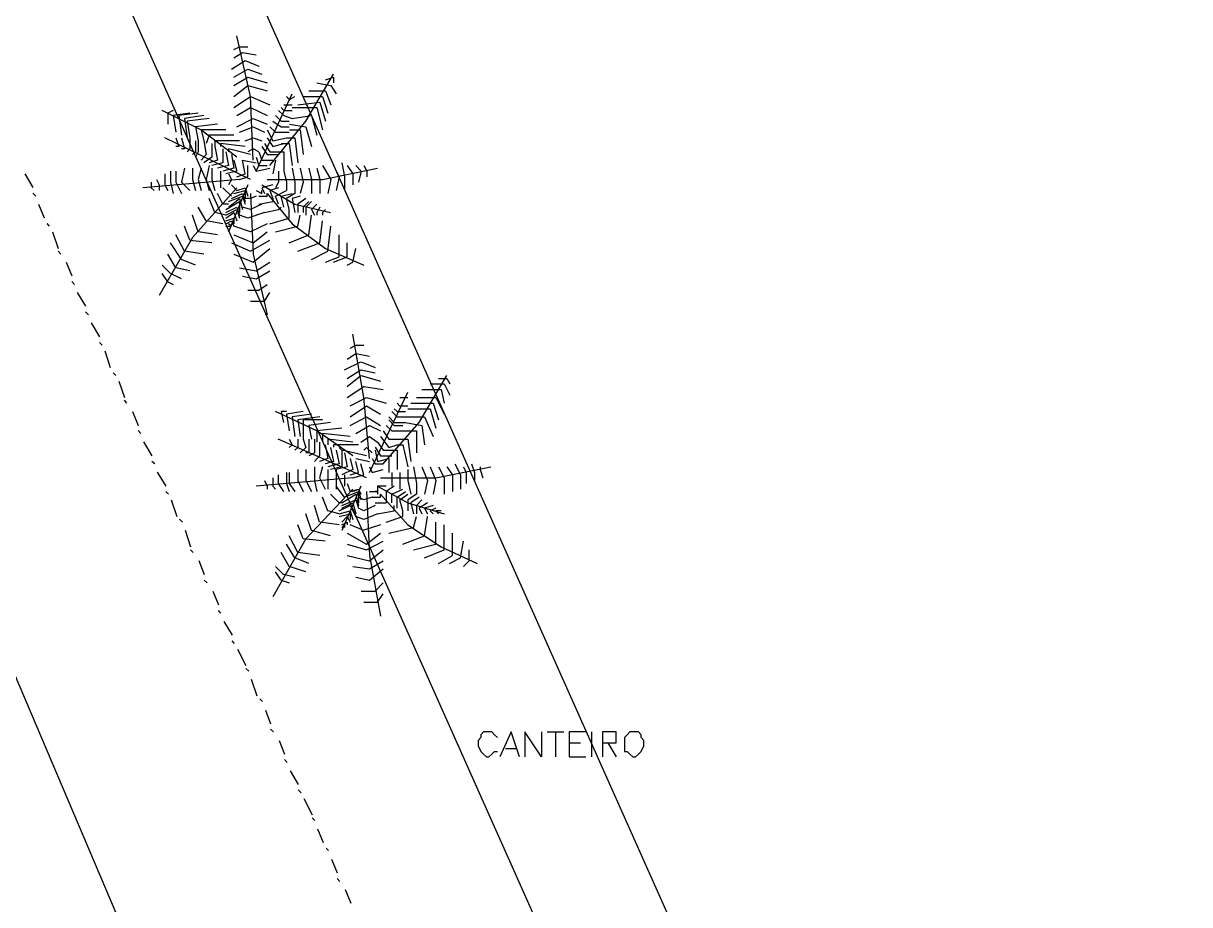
# Model space of a CAD drawing. Header units: millimetres. Extents: x -369 to -70, y -1414 to -1185.
# Drawn here: x -314.25 to -299.97, y -1308.14 to -1297.35 of the extents above; entities that cross this region are included whole.
import ezdxf

# ---------------------------------------------------------------- set-up
doc = ezdxf.new("R2010")
doc.units = ezdxf.units.MM
doc.header["$MEASUREMENT"] = 0
for name, color, linetype in [('14', 14, 'Continuous'), ('2', 2, 'Continuous'), ('50', 50, 'Continuous'), ('6', 6, 'Continuous'), ('64', 64, 'Continuous')]:
    doc.layers.add(name, color=color, linetype=linetype)

msp = doc.modelspace()

# ---------------------------------------------------------------- linework, layer by layer
at = {"layer": '14'}
msp.add_lwpolyline([(-318.63, -1295.267), (-294.336, -1352.451)], dxfattribs=at)
at = {"layer": '2'}
for points in [[(-286.316, -1267.792), (-287.195, -1267.013), (-288.142, -1266.302), (-289.157, -1265.694), (-290.24, -1265.219), (-291.355, -1264.847), (-292.506, -1264.579), (-293.693, -1264.443), (-294.876, -1264.443), (-296.059, -1264.543), (-297.21, -1264.779), (-298.329, -1265.151), (-299.412, -1265.626), (-318.834, -1271.209), (-311.593, -1296.518), (-302.389, -1317.16), (-302.389, -1317.16), (-299.344, -1315.977), (-296.263, -1314.894), (-293.117, -1313.946)], [(-320.692, -1270.194), (-313.011, -1297.026), (-303.132, -1319.19)]]:
    msp.add_lwpolyline(points, dxfattribs=at)
at = {"layer": '50'}
for points in [[(-308.443, -1306.094), (-308.479, -1306.062), (-308.511, -1306.026), (-308.547, -1306.026), (-308.579, -1306.026), (-308.615, -1306.026), (-308.647, -1306.062), (-308.647, -1306.094), (-308.679, -1306.13), (-308.679, -1306.197), (-308.647, -1306.265), (-308.615, -1306.297), (-308.579, -1306.333), (-308.547, -1306.333), (-308.511, -1306.297), (-308.479, -1306.265), (-308.443, -1306.265)], [(-308.172, -1306.333), (-308.276, -1306.026), (-308.276, -1306.026), (-308.412, -1306.333)], [(-307.904, -1306.026), (-307.904, -1306.333), (-307.904, -1306.333), (-308.108, -1306.026), (-308.108, -1306.026), (-308.108, -1306.333)], [(-307.836, -1306.026), (-307.632, -1306.026)], [(-307.732, -1306.026), (-307.732, -1306.333)], [(-307.36, -1306.026), (-307.564, -1306.026), (-307.564, -1306.026), (-307.564, -1306.333)], [(-307.293, -1306.026), (-307.293, -1306.333)], [(-307.157, -1306.161), (-307.057, -1306.161), (-306.989, -1306.161), (-306.989, -1306.13), (-306.989, -1306.094), (-306.989, -1306.062), (-306.989, -1306.026), (-307.057, -1306.026), (-307.157, -1306.026), (-307.157, -1306.026), (-307.157, -1306.333)], [(-306.785, -1306.026), (-306.821, -1306.026), (-306.853, -1306.062), (-306.889, -1306.094), (-306.889, -1306.13), (-306.889, -1306.197), (-306.889, -1306.265), (-306.853, -1306.265), (-306.821, -1306.297), (-306.785, -1306.333), (-306.753, -1306.333), (-306.717, -1306.297), (-306.685, -1306.265), (-306.649, -1306.197), (-306.649, -1306.13), (-306.685, -1306.094), (-306.685, -1306.062), (-306.717, -1306.026), (-306.753, -1306.026), (-306.785, -1306.026)], [(-308.344, -1306.229), (-308.208, -1306.229)], [(-307.564, -1306.161), (-307.428, -1306.161)], [(-307.093, -1306.161), (-306.989, -1306.333)], [(-307.564, -1306.333), (-307.36, -1306.333)]]:
    msp.add_lwpolyline(points, dxfattribs=at)
at = {"layer": '6'}
for points in [[(-314.23, -1299.192), (-314.13, -1299.36)], [(-314.094, -1299.464), (-314.13, -1299.428)], [(-314.062, -1299.563), (-313.994, -1299.731)], [(-313.927, -1299.835), (-313.958, -1299.799)], [(-313.891, -1299.903), (-313.823, -1300.107)], [(-313.791, -1300.175), (-313.823, -1300.139)], [(-313.723, -1300.275), (-313.655, -1300.443)], [(-313.623, -1300.547), (-313.655, -1300.511)], [(-313.587, -1300.647), (-313.487, -1300.814)], [(-313.451, -1300.918), (-313.487, -1300.882)], [(-313.419, -1301.018), (-313.315, -1301.19)], [(-313.283, -1301.29), (-313.315, -1301.258)], [(-313.251, -1301.358), (-313.183, -1301.562)], [(-313.115, -1301.662), (-313.147, -1301.63)], [(-313.079, -1301.73), (-313.011, -1301.933)], [(-312.979, -1302.001), (-313.011, -1301.965)], [(-312.911, -1302.101), (-312.843, -1302.273)], [(-312.808, -1302.373), (-312.843, -1302.337)], [(-312.776, -1302.473), (-312.676, -1302.645)], [(-312.64, -1302.745), (-312.676, -1302.713)], [(-312.608, -1302.845), (-312.504, -1303.016)], [(-312.472, -1303.116), (-312.504, -1303.084)], [(-312.436, -1303.184), (-312.368, -1303.388)], [(-312.3, -1303.456), (-312.336, -1303.42)], [(-312.268, -1303.556), (-312.2, -1303.76)], [(-312.168, -1303.828), (-312.2, -1303.796)], [(-312.1, -1303.928), (-312.032, -1304.099)], [(-311.996, -1304.199), (-312.032, -1304.167)], [(-311.928, -1304.303), (-311.86, -1304.471)], [(-311.828, -1304.571), (-311.86, -1304.539)], [(-311.792, -1304.675), (-311.693, -1304.843)], [(-311.661, -1304.943), (-311.693, -1304.911)], [(-311.625, -1305.011), (-311.525, -1305.214)], [(-311.489, -1305.282), (-311.525, -1305.25)], [(-311.457, -1305.382), (-311.389, -1305.586)], [(-311.321, -1305.654), (-311.353, -1305.622)], [(-311.285, -1305.758), (-311.221, -1305.926)], [(-311.185, -1306.026), (-311.221, -1305.994)], [(-311.117, -1306.13), (-311.049, -1306.297)], [(-311.017, -1306.401), (-311.049, -1306.365)], [(-310.981, -1306.501), (-310.881, -1306.669)], [(-310.845, -1306.773), (-310.881, -1306.737)], [(-310.813, -1306.841), (-310.713, -1307.041)], [(-310.677, -1307.109), (-310.713, -1307.077)], [(-310.645, -1307.213), (-310.578, -1307.38)], [(-310.51, -1307.48), (-310.542, -1307.448)], [(-310.474, -1307.584), (-310.406, -1307.752)], [(-310.374, -1307.856), (-310.406, -1307.82)], [(-310.306, -1307.956), (-310.238, -1308.124)]]:
    msp.add_lwpolyline(points, dxfattribs=at)
at = {"layer": '64'}
for points in [[(-311.433, -1299.024), (-311.465, -1298.245), (-311.633, -1297.501)], [(-311.669, -1297.669), (-311.601, -1297.637), (-311.601, -1297.637), (-311.501, -1297.637)], [(-311.669, -1297.773), (-311.565, -1297.705), (-311.397, -1297.737)], [(-311.701, -1297.909), (-311.533, -1297.805)], [(-311.533, -1297.805), (-311.365, -1297.873)], [(-311.669, -1298.009), (-311.501, -1297.909)], [(-311.501, -1297.909), (-311.329, -1297.973)], [(-311.229, -1299.092), (-310.789, -1298.548), (-310.45, -1297.973)], [(-311.669, -1298.109), (-311.501, -1298.009)], [(-311.669, -1298.245), (-311.501, -1298.109)], [(-311.501, -1298.009), (-311.261, -1298.077)], [(-311.501, -1298.109), (-311.261, -1298.177)], [(-310.653, -1298.077), (-310.486, -1298.109)], [(-310.55, -1298.041), (-310.45, -1298.009)], [(-310.482, -1298.109), (-310.418, -1298.213)], [(-310.45, -1298.009), (-310.45, -1298.077)], [(-311.669, -1298.381), (-311.465, -1298.245)], [(-311.465, -1298.245), (-311.229, -1298.349)], [(-311.397, -1299.16), (-310.957, -1298.213)], [(-311.025, -1298.245), (-310.993, -1298.281)], [(-310.989, -1298.281), (-310.925, -1298.245)], [(-310.821, -1298.245), (-310.586, -1298.245)], [(-310.753, -1298.177), (-310.55, -1298.177)], [(-310.586, -1298.245), (-310.518, -1298.449)], [(-310.55, -1298.177), (-310.482, -1298.349)], [(-311.633, -1298.988), (-312.076, -1298.652), (-312.548, -1298.417)], [(-312.412, -1298.417), (-312.48, -1298.449), (-312.48, -1298.449), (-312.48, -1298.584)], [(-311.633, -1298.48), (-311.465, -1298.381)], [(-311.465, -1298.381), (-311.261, -1298.48)], [(-311.125, -1298.417), (-311.057, -1298.48)], [(-311.093, -1298.381), (-311.057, -1298.417)], [(-311.057, -1298.349), (-311.025, -1298.349)], [(-311.057, -1298.417), (-310.957, -1298.417)], [(-311.025, -1298.349), (-310.957, -1298.349)], [(-310.957, -1298.381), (-310.653, -1298.381)], [(-310.889, -1298.349), (-310.618, -1298.313)], [(-310.653, -1298.381), (-310.586, -1298.652)], [(-310.618, -1298.313), (-310.55, -1298.548)], [(-312.208, -1298.449), (-312.412, -1298.48)], [(-312.412, -1298.48), (-312.38, -1298.684)], [(-312.108, -1298.449), (-312.344, -1298.48)], [(-312.344, -1298.48), (-312.312, -1298.72)], [(-312.04, -1298.48), (-312.276, -1298.516)], [(-312.276, -1298.516), (-312.244, -1298.752)], [(-311.972, -1298.516), (-312.244, -1298.548), (-312.244, -1298.548), (-312.208, -1298.752)], [(-311.633, -1298.616), (-311.433, -1298.516)], [(-311.433, -1298.516), (-311.261, -1298.584)], [(-311.193, -1298.548), (-311.093, -1298.616)], [(-311.161, -1298.48), (-311.093, -1298.548)], [(-311.093, -1298.548), (-310.993, -1298.548)], [(-311.057, -1298.48), (-310.957, -1298.516)], [(-310.957, -1298.516), (-310.721, -1298.48)], [(-310.721, -1298.48), (-310.653, -1298.72)], [(-311.872, -1298.584), (-312.14, -1298.616), (-312.14, -1298.616), (-312.108, -1298.788)], [(-312.072, -1298.652), (-312.04, -1298.788)], [(-311.768, -1298.652), (-312.072, -1298.652)], [(-311.601, -1298.684), (-311.433, -1298.616)], [(-311.433, -1298.616), (-311.297, -1298.684)], [(-311.261, -1298.652), (-311.193, -1298.788)], [(-311.229, -1298.616), (-311.161, -1298.684)], [(-311.161, -1298.684), (-310.993, -1298.684)], [(-311.093, -1298.616), (-310.993, -1298.616)], [(-310.989, -1298.584), (-310.789, -1298.616)], [(-310.989, -1298.652), (-310.857, -1298.652)], [(-310.857, -1298.652), (-310.821, -1298.956)], [(-310.789, -1298.616), (-310.721, -1298.856)], [(-311.465, -1299.26), (-312.516, -1298.752)], [(-312.38, -1298.752), (-312.344, -1298.856), (-312.344, -1298.856), (-312.38, -1298.856)], [(-312.312, -1298.752), (-312.276, -1298.888), (-312.276, -1298.888), (-312.312, -1298.888)], [(-312.208, -1298.752), (-312.208, -1298.888)], [(-312.14, -1298.788), (-312.14, -1298.924)], [(-312.108, -1298.788), (-312.108, -1298.924)], [(-312.04, -1298.788), (-312.008, -1298.956)], [(-311.972, -1298.72), (-312.008, -1298.82)], [(-311.669, -1298.72), (-311.972, -1298.72)], [(-311.94, -1298.82), (-311.94, -1298.988)], [(-311.904, -1298.788), (-311.904, -1298.856)], [(-311.601, -1298.788), (-311.904, -1298.788)], [(-311.904, -1298.856), (-311.872, -1299.024)], [(-311.836, -1298.82), (-311.836, -1298.856)], [(-311.533, -1298.856), (-311.836, -1298.82)], [(-311.533, -1298.788), (-311.433, -1298.752)], [(-311.433, -1298.752), (-311.329, -1298.788)], [(-311.329, -1298.856), (-311.261, -1298.956)], [(-311.297, -1298.82), (-311.229, -1298.924)], [(-311.261, -1298.752), (-311.193, -1298.856)], [(-311.193, -1298.788), (-311.025, -1298.752)], [(-311.193, -1298.856), (-311.057, -1298.82)], [(-311.093, -1298.82), (-310.993, -1298.82)], [(-311.025, -1298.752), (-310.925, -1298.752)], [(-310.993, -1298.82), (-310.957, -1299.092)], [(-310.925, -1298.752), (-310.889, -1299.056)], [(-312.208, -1298.888), (-312.244, -1298.924)], [(-312.14, -1298.924), (-312.176, -1298.956)], [(-312.108, -1298.924), (-312.14, -1298.988)], [(-312.008, -1298.956), (-312.072, -1299.024)], [(-311.94, -1298.988), (-312.04, -1299.056)], [(-311.804, -1298.888), (-311.804, -1299.056)], [(-311.701, -1298.956), (-311.669, -1299.124), (-311.804, -1299.16)], [(-311.768, -1298.924), (-311.737, -1299.092)], [(-311.737, -1298.888), (-311.737, -1298.924)], [(-311.465, -1298.956), (-311.737, -1298.888)], [(-311.433, -1298.888), (-311.501, -1298.924)], [(-311.365, -1298.924), (-311.433, -1298.888)], [(-311.397, -1298.988), (-311.365, -1299.092)], [(-311.365, -1298.924), (-311.329, -1299.024)], [(-311.261, -1298.956), (-311.125, -1298.956)], [(-311.229, -1298.924), (-311.125, -1298.924)], [(-311.125, -1298.924), (-311.057, -1298.924)], [(-311.057, -1298.924), (-311.057, -1299.16)], [(-312.276, -1299.124), (-312.312, -1299.296)], [(-312.176, -1299.124), (-312.176, -1299.26)], [(-312.072, -1299.124), (-312.108, -1299.26)], [(-311.972, -1299.092), (-312.008, -1299.26)], [(-311.872, -1299.024), (-311.972, -1299.056)], [(-311.804, -1299.056), (-311.94, -1299.092)], [(-311.94, -1299.124), (-311.94, -1299.26), (-311.94, -1299.26), (-311.904, -1299.396)], [(-311.737, -1299.092), (-311.872, -1299.124)], [(-311.669, -1299.024), (-311.633, -1299.16), (-311.633, -1299.16), (-311.768, -1299.192)], [(-311.533, -1299.192), (-311.565, -1299.024)], [(-311.565, -1299.024), (-311.397, -1299.056)], [(-311.501, -1299.228), (-311.501, -1299.092)], [(-311.433, -1299.092), (-311.397, -1299.16), (-311.229, -1299.124)], [(-311.365, -1299.092), (-311.261, -1299.092)], [(-311.329, -1299.024), (-311.193, -1299.024)], [(-311.261, -1299.26), (-310.586, -1299.26), (-309.91, -1299.124)], [(-311.161, -1299.024), (-311.193, -1299.192)], [(-310.957, -1299.124), (-310.925, -1299.296)], [(-310.857, -1299.124), (-310.821, -1299.296)], [(-310.753, -1299.124), (-310.721, -1299.26), (-310.721, -1299.26), (-310.721, -1299.432)], [(-310.653, -1299.124), (-310.618, -1299.26), (-310.618, -1299.26), (-310.618, -1299.432)], [(-310.586, -1299.092), (-310.482, -1299.26), (-310.482, -1299.26), (-310.518, -1299.432)], [(-310.45, -1299.092), (-310.382, -1299.228)], [(-310.35, -1299.056), (-310.314, -1299.228), (-310.314, -1299.396)], [(-310.282, -1299.092), (-310.214, -1299.192)], [(-310.178, -1299.092), (-310.11, -1299.16), (-310.146, -1299.296)], [(-310.078, -1299.092), (-310.042, -1299.16), (-310.042, -1299.16), (-310.042, -1299.228)], [(-311.601, -1299.26), (-312.784, -1299.364)], [(-312.616, -1299.26), (-312.584, -1299.328), (-312.584, -1299.396)], [(-312.516, -1299.192), (-312.516, -1299.328)], [(-312.448, -1299.16), (-312.448, -1299.296)], [(-312.38, -1299.16), (-312.38, -1299.296)], [(-312.176, -1299.26), (-312.14, -1299.396)], [(-312.108, -1299.26), (-312.072, -1299.396)], [(-312.008, -1299.26), (-311.972, -1299.396)], [(-311.836, -1299.16), (-311.836, -1299.26)], [(-311.836, -1299.26), (-311.836, -1299.364)], [(-311.737, -1299.192), (-311.701, -1299.26)], [(-311.701, -1299.26), (-311.737, -1299.328)], [(-311.633, -1299.228), (-311.533, -1299.192)], [(-311.601, -1299.26), (-311.501, -1299.228)], [(-311.125, -1299.16), (-311.125, -1299.296)], [(-311.057, -1299.16), (-311.025, -1299.296)], [(-310.382, -1299.228), (-310.418, -1299.396)], [(-310.214, -1299.192), (-310.214, -1299.328)], [(-312.684, -1299.296), (-312.684, -1299.364), (-312.684, -1299.364), (-312.648, -1299.396)], [(-311.633, -1299.364), (-312.176, -1299.971), (-312.584, -1300.682)], [(-312.516, -1299.328), (-312.48, -1299.396)], [(-312.448, -1299.296), (-312.412, -1299.432)], [(-312.38, -1299.296), (-312.312, -1299.432)], [(-312.312, -1299.296), (-312.208, -1299.396)], [(-311.701, -1299.464), (-311.804, -1299.364)], [(-311.501, -1299.328), (-311.737, -1299.903)], [(-311.701, -1299.328), (-311.633, -1299.396)], [(-311.669, -1299.432), (-311.533, -1299.396)], [(-311.633, -1299.396), (-311.533, -1299.364)], [(-311.533, -1299.364), (-311.501, -1299.464)], [(-311.533, -1299.396), (-311.533, -1299.496)], [(-311.397, -1299.396), (-311.329, -1299.432), (-311.329, -1299.432), (-311.329, -1299.396)], [(-311.193, -1299.328), (-311.329, -1299.364)], [(-311.329, -1299.328), (-310.925, -1299.563), (-310.486, -1299.667)], [(-311.329, -1299.364), (-311.297, -1299.432)], [(-311.125, -1299.364), (-311.229, -1299.396), (-311.229, -1299.396), (-311.193, -1299.496), (-311.193, -1299.496), (-311.193, -1299.532)], [(-311.125, -1299.296), (-311.161, -1299.364)], [(-311.161, -1299.464), (-311.025, -1299.396)], [(-310.925, -1299.296), (-310.925, -1299.432), (-310.925, -1299.432), (-311.025, -1299.496)], [(-311.025, -1299.296), (-311.025, -1299.396)], [(-310.821, -1299.296), (-310.857, -1299.432)], [(-311.904, -1299.667), (-311.972, -1299.496)], [(-311.804, -1299.563), (-311.872, -1299.432)], [(-311.737, -1299.563), (-311.804, -1299.563)], [(-311.768, -1299.631), (-311.601, -1299.532), (-311.601, -1299.532), (-311.601, -1299.667)], [(-311.737, -1299.532), (-311.565, -1299.464)], [(-311.737, -1299.599), (-311.601, -1299.496), (-311.601, -1299.496), (-311.565, -1299.631)], [(-311.701, -1299.496), (-311.565, -1299.432)], [(-311.565, -1299.432), (-311.533, -1299.532)], [(-311.565, -1299.464), (-311.533, -1299.563)], [(-311.465, -1299.496), (-311.533, -1299.496)], [(-311.465, -1299.432), (-311.433, -1300.175), (-311.261, -1300.918)], [(-311.397, -1299.464), (-311.465, -1299.496)], [(-311.329, -1299.563), (-311.465, -1299.631)], [(-311.365, -1299.464), (-311.261, -1299.464)], [(-311.365, -1299.563), (-311.193, -1299.532)], [(-311.261, -1299.464), (-311.261, -1299.432)], [(-311.261, -1299.432), (-310.957, -1299.803), (-310.55, -1300.107), (-310.078, -1300.311)], [(-311.125, -1299.563), (-311.161, -1299.464)], [(-311.093, -1299.464), (-310.957, -1299.432)], [(-311.057, -1299.599), (-311.093, -1299.464)], [(-310.993, -1299.631), (-311.025, -1299.496)], [(-310.857, -1299.464), (-310.957, -1299.496)], [(-310.957, -1299.496), (-310.925, -1299.667)], [(-310.789, -1299.496), (-310.889, -1299.563)], [(-310.889, -1299.563), (-310.889, -1299.667)], [(-310.753, -1299.532), (-310.821, -1299.599)], [(-310.721, -1299.532), (-310.789, -1299.599), (-310.789, -1299.599), (-310.789, -1299.699)], [(-310.653, -1299.563), (-310.721, -1299.631), (-310.685, -1299.699)], [(-312.108, -1299.903), (-312.176, -1299.699)], [(-312.008, -1299.767), (-312.108, -1299.599)], [(-311.768, -1299.699), (-311.904, -1299.667)], [(-311.768, -1299.667), (-311.633, -1299.599)], [(-311.768, -1299.699), (-311.633, -1299.631)], [(-311.768, -1299.735), (-311.669, -1299.667)], [(-311.669, -1299.667), (-311.633, -1299.767)], [(-311.633, -1299.599), (-311.601, -1299.699)], [(-311.633, -1299.631), (-311.601, -1299.735)], [(-311.501, -1299.735), (-311.601, -1299.699)], [(-311.465, -1299.631), (-311.565, -1299.599)], [(-311.297, -1299.667), (-311.501, -1299.735)], [(-311.297, -1299.667), (-311.125, -1299.631), (-311.125, -1299.631), (-311.093, -1299.599)], [(-310.993, -1299.735), (-310.993, -1299.631)], [(-310.889, -1299.835), (-310.857, -1299.699)], [(-310.821, -1299.599), (-310.821, -1299.667)], [(-310.753, -1299.939), (-310.721, -1299.699)], [(-310.618, -1299.599), (-310.653, -1299.667)], [(-310.653, -1299.667), (-310.653, -1299.699)], [(-310.55, -1299.631), (-310.586, -1299.667), (-310.586, -1299.667), (-310.586, -1299.699)], [(-312.208, -1300.003), (-312.276, -1299.835)], [(-311.804, -1299.803), (-312.008, -1299.767)], [(-311.768, -1299.767), (-311.669, -1299.735)], [(-311.768, -1299.803), (-311.701, -1299.767)], [(-311.768, -1299.835), (-311.701, -1299.835)], [(-311.701, -1299.835), (-311.737, -1299.803)], [(-311.701, -1299.767), (-311.669, -1299.835)], [(-311.669, -1299.735), (-311.669, -1299.803)], [(-311.465, -1299.903), (-311.669, -1299.835)], [(-311.261, -1299.803), (-311.465, -1299.903)], [(-311.229, -1299.803), (-310.993, -1299.735)], [(-311.161, -1299.903), (-310.889, -1299.835)], [(-310.618, -1300.039), (-310.586, -1299.767)], [(-310.518, -1300.139), (-310.482, -1299.835)], [(-312.276, -1300.139), (-312.38, -1299.939)], [(-311.872, -1299.939), (-312.108, -1299.903)], [(-311.669, -1299.939), (-311.433, -1300.039)], [(-311.433, -1300.039), (-311.261, -1299.903)], [(-310.993, -1300.039), (-310.753, -1299.939)], [(-310.382, -1300.207), (-310.382, -1299.939)], [(-312.312, -1300.243), (-312.448, -1300.039)], [(-312.04, -1300.175), (-312.276, -1300.139)], [(-311.94, -1300.039), (-312.208, -1300.007)], [(-311.701, -1300.039), (-311.465, -1300.139)], [(-311.465, -1300.139), (-311.229, -1300.003)], [(-311.433, -1300.275), (-311.229, -1300.107)], [(-310.889, -1300.139), (-310.618, -1300.039)], [(-310.721, -1300.243), (-310.518, -1300.139)], [(-310.282, -1300.207), (-310.282, -1300.039)], [(-310.214, -1300.275), (-310.178, -1300.107)], [(-312.38, -1300.343), (-312.48, -1300.175)], [(-312.14, -1300.311), (-312.312, -1300.243)], [(-311.669, -1300.175), (-311.433, -1300.275)], [(-311.397, -1300.379), (-311.229, -1300.275)], [(-310.55, -1300.275), (-310.382, -1300.207)], [(-310.45, -1300.275), (-310.282, -1300.207)], [(-310.282, -1300.311), (-310.214, -1300.275)], [(-312.448, -1300.411), (-312.548, -1300.311)], [(-312.48, -1300.515), (-312.548, -1300.411)], [(-312.312, -1300.479), (-312.448, -1300.411)], [(-312.208, -1300.379), (-312.38, -1300.343)], [(-311.601, -1300.343), (-311.397, -1300.379)], [(-311.397, -1300.479), (-311.229, -1300.379)], [(-312.48, -1300.515), (-312.412, -1300.547)], [(-311.565, -1300.447), (-311.397, -1300.479)], [(-311.365, -1300.615), (-311.261, -1300.547)], [(-311.501, -1300.615), (-311.365, -1300.615)], [(-311.297, -1300.75), (-311.229, -1300.647)], [(-311.465, -1300.75), (-311.297, -1300.75)], [(-310.01, -1302.677), (-310.078, -1301.933), (-310.214, -1301.154)], [(-310.282, -1301.462), (-310.178, -1301.394), (-310.01, -1301.426)], [(-310.246, -1301.326), (-310.178, -1301.29), (-310.178, -1301.29), (-310.078, -1301.29)], [(-310.314, -1301.594), (-310.114, -1301.494)], [(-310.11, -1301.494), (-309.942, -1301.562)], [(-310.282, -1301.698), (-310.114, -1301.594)], [(-310.282, -1301.797), (-310.114, -1301.662)], [(-310.11, -1301.594), (-309.942, -1301.63)], [(-310.11, -1301.662), (-309.874, -1301.73)], [(-309.842, -1302.745), (-309.403, -1302.237), (-309.063, -1301.662)], [(-309.163, -1301.698), (-309.063, -1301.698)], [(-309.063, -1301.698), (-309.027, -1301.765)], [(-310.282, -1301.933), (-310.078, -1301.797)], [(-310.078, -1301.797), (-309.842, -1301.833)], [(-309.367, -1301.833), (-309.131, -1301.833)], [(-309.267, -1301.765), (-309.095, -1301.765)], [(-309.131, -1301.833), (-309.095, -1302.001)], [(-309.095, -1301.765), (-309.027, -1301.901)], [(-310.246, -1302.033), (-310.046, -1301.933)], [(-310.046, -1301.933), (-309.806, -1302.001)], [(-310.01, -1302.849), (-309.539, -1301.865)], [(-309.638, -1301.933), (-309.602, -1301.933)], [(-309.602, -1301.933), (-309.539, -1301.933)], [(-309.435, -1301.933), (-309.199, -1301.933)], [(-309.199, -1301.933), (-309.095, -1302.137)], [(-310.214, -1302.645), (-310.653, -1302.341), (-311.161, -1302.101)], [(-311.025, -1302.101), (-311.093, -1302.101), (-311.093, -1302.101), (-311.061, -1302.237)], [(-310.821, -1302.101), (-311.025, -1302.137)], [(-311.025, -1302.137), (-310.993, -1302.341)], [(-310.721, -1302.137), (-310.957, -1302.169)], [(-310.246, -1302.169), (-310.046, -1302.033)], [(-310.046, -1302.033), (-309.874, -1302.137)], [(-309.738, -1302.101), (-309.67, -1302.169)], [(-309.706, -1302.069), (-309.67, -1302.101)], [(-309.67, -1302.001), (-309.638, -1302.037)], [(-309.67, -1302.101), (-309.57, -1302.101)], [(-309.638, -1302.033), (-309.539, -1302.033)], [(-309.539, -1302.069), (-309.267, -1302.069)], [(-309.503, -1302.001), (-309.231, -1302.001)], [(-309.267, -1302.069), (-309.199, -1302.305)], [(-309.231, -1302.001), (-309.163, -1302.205)], [(-310.957, -1302.169), (-310.925, -1302.409)], [(-310.618, -1302.169), (-310.889, -1302.205)], [(-310.889, -1302.205), (-310.857, -1302.409)], [(-310.586, -1302.205), (-310.821, -1302.205), (-310.821, -1302.205), (-310.821, -1302.441)], [(-310.486, -1302.237), (-310.753, -1302.273), (-310.753, -1302.273), (-310.721, -1302.441)], [(-310.246, -1302.273), (-310.046, -1302.169)], [(-310.178, -1302.373), (-310.01, -1302.273)], [(-310.046, -1302.169), (-309.874, -1302.273)], [(-310.01, -1302.273), (-309.874, -1302.341)], [(-309.806, -1302.273), (-309.738, -1302.341)], [(-309.774, -1302.169), (-309.706, -1302.237)], [(-309.774, -1302.205), (-309.706, -1302.273)], [(-309.706, -1302.237), (-309.57, -1302.237)], [(-309.706, -1302.273), (-309.602, -1302.273)], [(-309.67, -1302.169), (-309.57, -1302.169)], [(-309.57, -1302.169), (-309.335, -1302.169)], [(-309.57, -1302.237), (-309.367, -1302.273)], [(-309.367, -1302.273), (-309.335, -1302.509)], [(-309.335, -1302.169), (-309.231, -1302.409)], [(-310.35, -1302.305), (-310.653, -1302.341)], [(-310.653, -1302.341), (-310.653, -1302.477)], [(-310.586, -1302.373), (-310.586, -1302.477)], [(-310.246, -1302.409), (-310.586, -1302.373)], [(-310.114, -1302.477), (-310.01, -1302.409)], [(-310.01, -1302.409), (-309.91, -1302.477)], [(-309.874, -1302.409), (-309.774, -1302.545)], [(-309.842, -1302.341), (-309.774, -1302.441)], [(-309.738, -1302.341), (-309.602, -1302.341)], [(-309.602, -1302.341), (-309.435, -1302.341)], [(-309.435, -1302.341), (-309.435, -1302.609)], [(-310.046, -1302.916), (-311.129, -1302.441)], [(-310.993, -1302.441), (-310.957, -1302.509), (-310.957, -1302.509), (-310.993, -1302.545)], [(-310.889, -1302.441), (-310.889, -1302.545), (-310.889, -1302.545), (-310.925, -1302.577)], [(-310.789, -1302.545), (-310.857, -1302.609)], [(-310.821, -1302.441), (-310.789, -1302.545)], [(-310.753, -1302.441), (-310.753, -1302.609)], [(-310.685, -1302.441), (-310.685, -1302.609)], [(-310.622, -1302.477), (-310.622, -1302.645)], [(-310.554, -1302.509), (-310.518, -1302.677)], [(-310.518, -1302.441), (-310.518, -1302.509)], [(-310.214, -1302.477), (-310.518, -1302.441)], [(-310.486, -1302.545), (-310.45, -1302.713)], [(-310.45, -1302.509), (-310.45, -1302.541)], [(-310.146, -1302.509), (-310.45, -1302.509)], [(-310.35, -1302.577), (-310.382, -1302.545)], [(-310.046, -1302.545), (-310.078, -1302.577)], [(-309.978, -1302.609), (-310.046, -1302.545)], [(-309.942, -1302.541), (-309.874, -1302.645)], [(-309.91, -1302.477), (-309.842, -1302.577)], [(-309.774, -1302.441), (-309.638, -1302.441)], [(-309.774, -1302.545), (-309.67, -1302.509)], [(-309.67, -1302.509), (-309.602, -1302.509)], [(-309.638, -1302.441), (-309.539, -1302.441)], [(-309.602, -1302.509), (-309.539, -1302.781)], [(-309.539, -1302.441), (-309.503, -1302.713)], [(-310.753, -1302.609), (-310.789, -1302.609)], [(-310.685, -1302.609), (-310.753, -1302.645)], [(-310.622, -1302.645), (-310.685, -1302.713)], [(-310.518, -1302.677), (-310.622, -1302.713)], [(-310.45, -1302.713), (-310.554, -1302.745)], [(-310.418, -1302.577), (-310.382, -1302.745)], [(-310.314, -1302.609), (-310.282, -1302.781), (-310.418, -1302.813)], [(-310.35, -1302.577), (-310.35, -1302.781)], [(-310.046, -1302.645), (-310.35, -1302.577)], [(-310.246, -1302.677), (-310.214, -1302.813), (-310.214, -1302.813), (-310.35, -1302.88)], [(-310.178, -1302.677), (-310.01, -1302.713)], [(-310.146, -1302.849), (-310.178, -1302.713)], [(-309.978, -1302.677), (-309.942, -1302.745)], [(-309.942, -1302.577), (-309.91, -1302.713)], [(-309.91, -1302.713), (-309.774, -1302.677)], [(-309.874, -1302.645), (-309.738, -1302.645)], [(-309.842, -1302.577), (-309.706, -1302.577)], [(-309.774, -1302.677), (-309.774, -1302.849)], [(-309.706, -1302.577), (-309.67, -1302.577)], [(-309.67, -1302.577), (-309.67, -1302.813)], [(-311.025, -1302.849), (-311.025, -1302.984)], [(-310.993, -1302.849), (-310.993, -1302.984)], [(-310.889, -1302.813), (-310.889, -1302.948)], [(-310.789, -1302.813), (-310.789, -1302.948)], [(-310.685, -1302.781), (-310.685, -1302.948)], [(-310.586, -1302.781), (-310.622, -1302.916)], [(-310.382, -1302.745), (-310.518, -1302.781)], [(-310.518, -1302.813), (-310.518, -1302.916), (-310.518, -1302.916), (-310.518, -1303.052)], [(-310.35, -1302.781), (-310.486, -1302.813)], [(-310.418, -1302.813), (-310.418, -1302.916)], [(-310.246, -1302.88), (-310.146, -1302.849)], [(-310.078, -1302.88), (-310.114, -1302.745)], [(-310.01, -1302.781), (-309.978, -1302.849), (-309.842, -1302.813)], [(-309.942, -1302.745), (-309.842, -1302.745)], [(-309.874, -1302.916), (-309.199, -1302.916), (-308.523, -1302.781)], [(-309.738, -1302.849), (-309.738, -1302.984)], [(-309.638, -1302.849), (-309.638, -1302.948)], [(-309.539, -1302.813), (-309.539, -1302.948)], [(-309.471, -1302.781), (-309.435, -1302.984)], [(-309.367, -1302.781), (-309.299, -1302.948), (-309.299, -1302.948), (-309.335, -1303.116)], [(-309.267, -1302.781), (-309.199, -1302.948), (-309.199, -1302.948), (-309.231, -1303.116)], [(-309.163, -1302.781), (-309.095, -1302.916), (-309.095, -1302.916), (-309.095, -1303.116)], [(-309.063, -1302.781), (-308.995, -1302.88)], [(-308.963, -1302.745), (-308.895, -1302.88), (-308.895, -1303.052)], [(-308.859, -1302.781), (-308.827, -1302.849)], [(-308.827, -1302.849), (-308.827, -1302.984)], [(-308.759, -1302.745), (-308.723, -1302.849), (-308.723, -1302.948)], [(-308.655, -1302.781), (-308.655, -1302.813), (-308.655, -1302.813), (-308.623, -1302.916)], [(-310.214, -1302.916), (-311.397, -1303.016)], [(-311.297, -1302.948), (-311.261, -1303.016), (-311.261, -1303.016), (-311.261, -1303.052)], [(-311.193, -1302.916), (-311.193, -1303.016), (-311.161, -1303.052)], [(-311.129, -1302.88), (-311.129, -1302.984)], [(-311.129, -1302.984), (-311.061, -1303.084)], [(-311.025, -1302.984), (-310.993, -1303.084)], [(-310.993, -1302.984), (-310.925, -1303.084)], [(-310.889, -1302.948), (-310.821, -1303.084)], [(-310.789, -1302.948), (-310.721, -1303.084)], [(-310.685, -1302.948), (-310.653, -1303.084)], [(-310.622, -1302.916), (-310.554, -1303.052)], [(-310.418, -1302.916), (-310.418, -1303.052)], [(-310.314, -1302.88), (-310.314, -1302.916)], [(-310.314, -1302.916), (-310.314, -1303.016)], [(-310.282, -1302.984), (-310.246, -1303.084)], [(-310.214, -1302.916), (-310.078, -1302.88)], [(-309.738, -1302.984), (-309.738, -1303.016)], [(-309.638, -1302.948), (-309.638, -1303.052)], [(-309.539, -1302.948), (-309.503, -1303.116)], [(-309.435, -1302.984), (-309.435, -1303.116)], [(-308.995, -1302.88), (-308.995, -1303.084)], [(-310.214, -1303.052), (-310.789, -1303.66), (-311.193, -1304.371)], [(-310.382, -1303.22), (-310.486, -1303.116)], [(-310.314, -1303.152), (-310.418, -1303.016)], [(-310.114, -1303.016), (-310.35, -1303.56)], [(-310.35, -1303.22), (-310.178, -1303.116)], [(-310.314, -1303.152), (-310.146, -1303.084)], [(-310.246, -1303.084), (-310.146, -1303.052)], [(-310.214, -1303.084), (-310.146, -1303.052)], [(-310.178, -1303.116), (-310.146, -1303.252)], [(-310.146, -1303.052), (-310.114, -1303.184)], [(-310.146, -1303.052), (-310.114, -1303.116)], [(-310.146, -1303.084), (-310.146, -1303.22)], [(-310.046, -1303.084), (-310.01, -1303.864), (-309.874, -1304.607)], [(-310.01, -1303.084), (-309.91, -1303.084), (-309.91, -1303.084), (-309.942, -1303.084)], [(-309.91, -1303.016), (-309.91, -1303.116)], [(-309.806, -1303.016), (-309.91, -1303.016)], [(-309.91, -1303.016), (-309.539, -1303.22), (-309.095, -1303.356)], [(-309.874, -1303.152), (-309.874, -1303.116)], [(-309.874, -1303.116), (-309.539, -1303.492), (-309.131, -1303.76), (-308.691, -1303.963)], [(-309.706, -1303.016), (-309.806, -1303.084), (-309.806, -1303.084), (-309.806, -1303.184), (-309.806, -1303.184), (-309.806, -1303.22)], [(-309.738, -1303.116), (-309.602, -1303.052)], [(-309.738, -1303.22), (-309.738, -1303.116)], [(-309.67, -1303.152), (-309.57, -1303.084)], [(-309.638, -1303.184), (-309.539, -1303.116)], [(-309.435, -1303.116), (-309.539, -1303.184)], [(-310.622, -1303.456), (-310.685, -1303.252)], [(-310.518, -1303.32), (-310.586, -1303.152)], [(-310.35, -1303.22), (-310.382, -1303.22)], [(-310.382, -1303.32), (-310.246, -1303.252)], [(-310.35, -1303.252), (-310.178, -1303.184), (-310.178, -1303.184), (-310.146, -1303.288)], [(-310.35, -1303.288), (-310.214, -1303.22), (-310.214, -1303.22), (-310.178, -1303.356)], [(-310.246, -1303.252), (-310.178, -1303.388)], [(-310.078, -1303.184), (-310.146, -1303.152)], [(-309.978, -1303.152), (-310.078, -1303.184)], [(-309.942, -1303.252), (-310.078, -1303.32)], [(-309.978, -1303.152), (-309.874, -1303.152)], [(-309.942, -1303.22), (-309.806, -1303.22)], [(-309.91, -1303.356), (-309.706, -1303.32), (-309.706, -1303.32), (-309.706, -1303.252)], [(-309.67, -1303.288), (-309.67, -1303.152)], [(-309.602, -1303.32), (-309.638, -1303.184)], [(-309.539, -1303.184), (-309.539, -1303.32)], [(-309.403, -1303.152), (-309.503, -1303.22)], [(-309.503, -1303.22), (-309.471, -1303.356)], [(-309.367, -1303.184), (-309.435, -1303.252)], [(-309.435, -1303.252), (-309.435, -1303.356)], [(-309.299, -1303.22), (-309.403, -1303.288), (-309.403, -1303.288), (-309.367, -1303.356)], [(-309.231, -1303.252), (-309.335, -1303.288), (-309.299, -1303.356)], [(-310.721, -1303.56), (-310.789, -1303.356)], [(-310.382, -1303.356), (-310.518, -1303.32)], [(-310.382, -1303.356), (-310.246, -1303.32)], [(-310.382, -1303.388), (-310.246, -1303.356)], [(-310.35, -1303.456), (-310.282, -1303.388)], [(-310.282, -1303.388), (-310.246, -1303.456)], [(-310.246, -1303.32), (-310.214, -1303.424)], [(-310.246, -1303.356), (-310.246, -1303.424)], [(-310.078, -1303.424), (-310.178, -1303.388)], [(-310.078, -1303.32), (-310.146, -1303.288)], [(-309.91, -1303.356), (-310.078, -1303.424)], [(-309.806, -1303.456), (-309.602, -1303.388)], [(-309.602, -1303.388), (-309.602, -1303.32)], [(-309.471, -1303.524), (-309.435, -1303.388)], [(-309.335, -1303.624), (-309.299, -1303.388)], [(-309.199, -1303.288), (-309.267, -1303.32)], [(-309.267, -1303.32), (-309.231, -1303.356)], [(-309.131, -1303.32), (-309.199, -1303.32), (-309.199, -1303.32), (-309.163, -1303.356)], [(-310.821, -1303.66), (-310.889, -1303.492)], [(-310.486, -1303.624), (-310.721, -1303.56)], [(-310.382, -1303.492), (-310.618, -1303.456)], [(-310.35, -1303.492), (-310.282, -1303.456)], [(-310.35, -1303.524), (-310.314, -1303.492)], [(-310.314, -1303.492), (-310.314, -1303.524)], [(-310.282, -1303.456), (-310.282, -1303.492)], [(-310.078, -1303.56), (-310.246, -1303.492)], [(-309.874, -1303.492), (-310.078, -1303.556)], [(-309.774, -1303.592), (-309.471, -1303.524)], [(-309.199, -1303.728), (-309.199, -1303.456)], [(-309.095, -1303.796), (-309.095, -1303.492)], [(-310.889, -1303.828), (-310.993, -1303.624)], [(-310.554, -1303.692), (-310.821, -1303.66)], [(-310.282, -1303.592), (-310.046, -1303.728)], [(-310.046, -1303.728), (-309.874, -1303.592)], [(-310.046, -1303.796), (-309.842, -1303.692)], [(-309.602, -1303.728), (-309.335, -1303.624)], [(-308.995, -1303.864), (-308.995, -1303.592)], [(-308.895, -1303.896), (-308.859, -1303.692)], [(-310.993, -1303.999), (-311.093, -1303.828)], [(-310.925, -1303.896), (-311.025, -1303.728)], [(-310.618, -1303.864), (-310.889, -1303.828)], [(-310.282, -1303.728), (-310.046, -1303.796)], [(-310.01, -1303.932), (-309.842, -1303.796)], [(-309.471, -1303.796), (-309.199, -1303.728)], [(-309.335, -1303.896), (-309.095, -1303.796)], [(-308.791, -1303.932), (-308.791, -1303.796)], [(-311.061, -1304.099), (-311.161, -1303.999)], [(-310.789, -1304.067), (-310.993, -1303.999)], [(-310.753, -1303.963), (-310.925, -1303.896)], [(-310.282, -1303.864), (-310.01, -1303.932)], [(-310.214, -1303.999), (-310.01, -1304.031)], [(-310.01, -1304.031), (-309.842, -1303.932)], [(-309.163, -1303.963), (-308.995, -1303.864)], [(-309.031, -1303.963), (-308.895, -1303.896)], [(-308.859, -1303.999), (-308.791, -1303.932)], [(-311.093, -1304.167), (-311.161, -1304.067)], [(-310.925, -1304.131), (-311.061, -1304.099)], [(-310.178, -1304.131), (-310.01, -1304.167)], [(-310.01, -1304.167), (-309.842, -1304.031)], [(-311.093, -1304.167), (-310.993, -1304.199)], [(-309.942, -1304.303), (-309.842, -1304.199)], [(-310.11, -1304.303), (-309.942, -1304.303)], [(-309.91, -1304.439), (-309.842, -1304.335)], [(-310.078, -1304.439), (-309.91, -1304.439)]]:
    msp.add_lwpolyline(points, dxfattribs=at)

doc.saveas('drawing.dxf')
